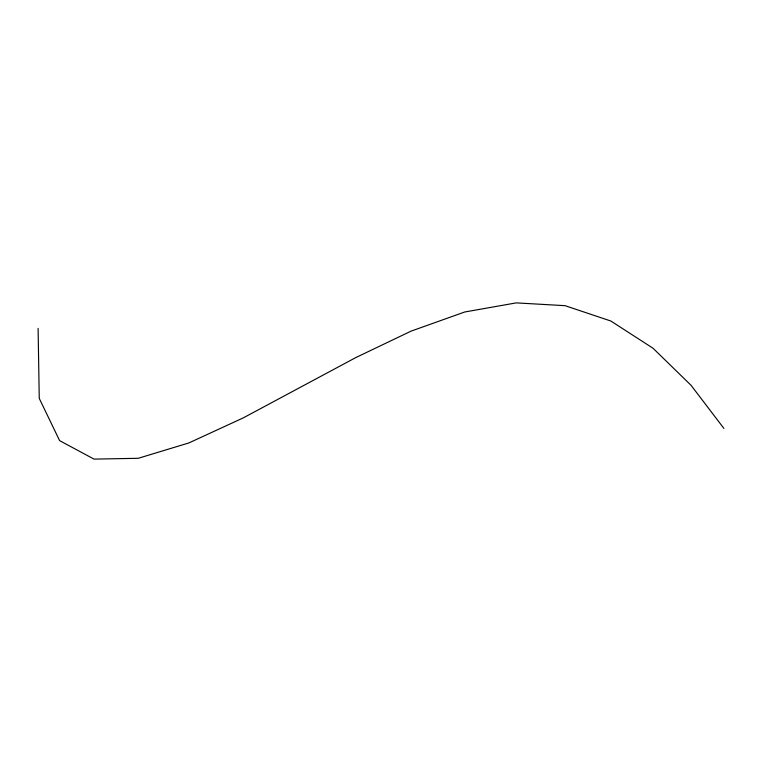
<?xml version="1.0" encoding="UTF-8"?>
<svg xmlns="http://www.w3.org/2000/svg" width="762" height="762" viewBox="0 0 762 762"><rect width="100%" height="100%" fill="white"/><g stroke="black" fill="none" stroke-linecap="round" stroke-linejoin="round"><path stroke-width="1.14" d="M723.9 428.415L691.086 385.343L653.082 348.282L610.848 321.021L565.071 305.676L516.236 302.885L464.753 311.982L411.051 331.146L355.683 357.635L243.307 417.871L188.919 442.922L138.265 458.295L94.04 459.115L59.617 440.636L39.253 398.393L38.1 328.393"/></g></svg>
